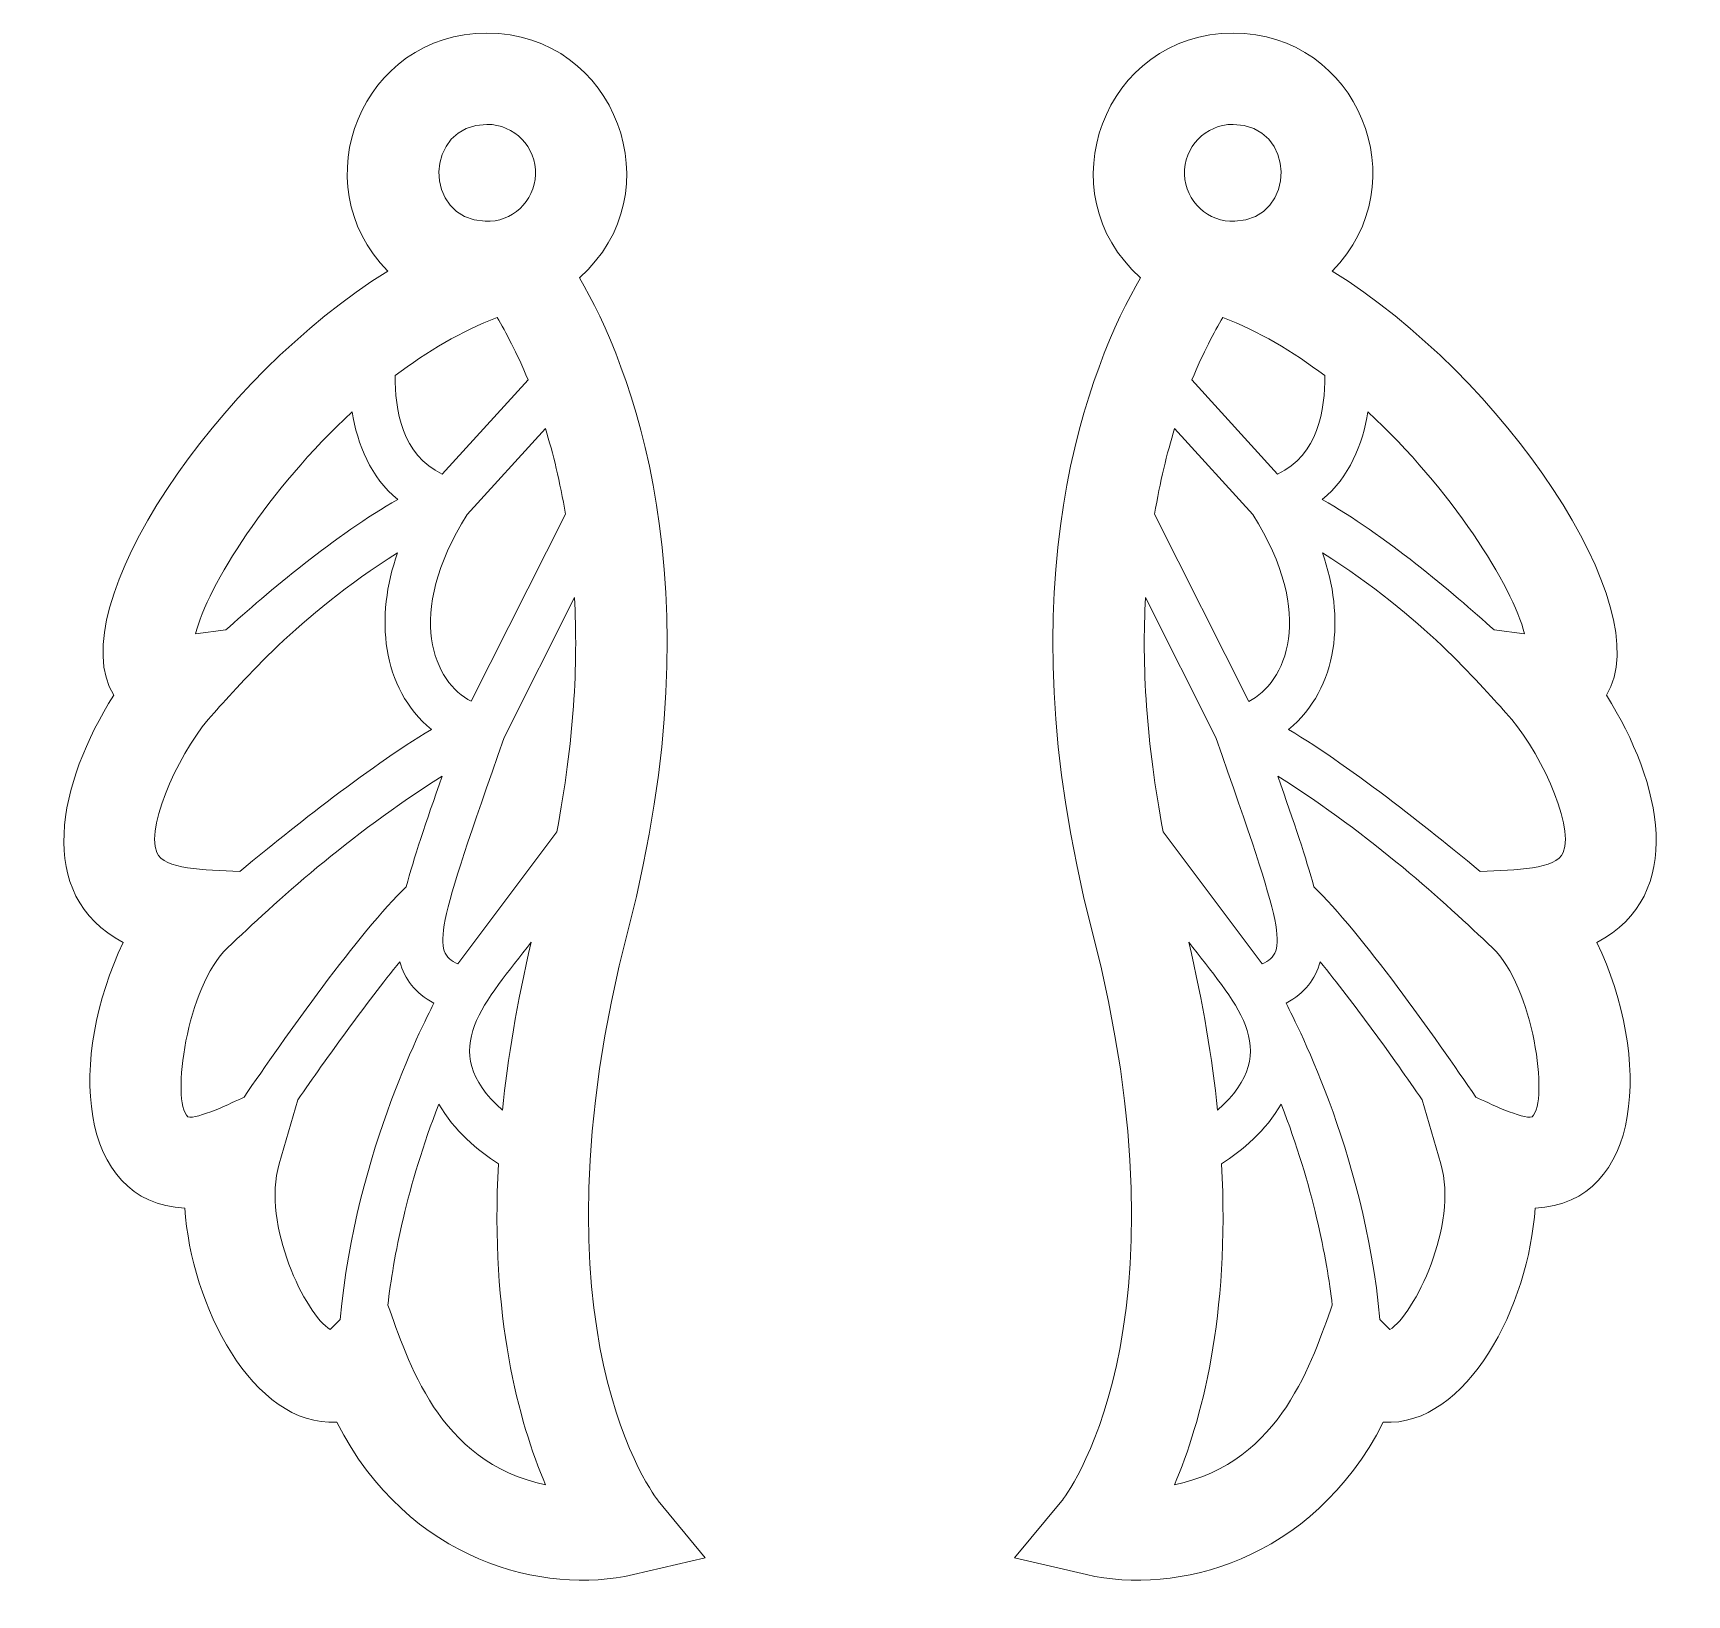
# Model space of a CAD drawing. Header units: inches. Extents: x 68 to 213, y 2 to 139.
import ezdxf

# ---------------------------------------------------------------- set-up
doc = ezdxf.new("R2010")
doc.units = ezdxf.units.IN
doc.header["$MEASUREMENT"] = 0
doc.layers.add('_U+0421_U+043B_U+043E_U+0439 1', color=7, linetype='Continuous')

msp = doc.modelspace()

# ---------------------------------------------------------------- linework, layer by layer
at = {"layer": '_U+0421_U+043B_U+043E_U+0439 1', "color": 1, "lineweight": 9, "true_color": 0xff0000}
for points, knots in [([(122.94, 9.96), (122.82, 10.11), (111.17, 24.75), (120.33, 60.12), (128.23, 90.61), (120.44, 109.58), (116.04, 117.18), (124.44, 124.59), (119.23, 138.62), (107.93, 138.62), (96.99, 138.62), (91.64, 125.43), (99.24, 117.76), (84.33, 108.55), (70.49, 88.27), (75.22, 80.57), (70.39, 72.94), (68.15, 63.05), (76.06, 58.91), (71.23, 48.85), (71.95, 36.06), (81.46, 35.62), (81.97, 27.18), (87.38, 16.44), (94.77, 16.84), (101.08, 4.51), (112.99, 1.7), (120.77, 3.48), (120.77, 3.48), (127.07, 4.96), (127.07, 4.96), (127.07, 4.96), (122.94, 9.96), (122.94, 9.96)], [0, 0, 0, 0, 1, 1, 1, 2, 2, 2, 3, 3, 3, 4, 4, 4, 5, 5, 5, 6, 6, 6, 7, 7, 7, 8, 8, 8, 9, 9, 9, 10, 10, 10, 11, 11, 11, 11]), ([(154.18, 4.96), (154.18, 4.96), (160.48, 3.48), (160.48, 3.48), (168.26, 1.7), (180.17, 4.51), (186.49, 16.84), (193.87, 16.44), (199.28, 27.17), (199.79, 35.62), (209.3, 36.05), (210.02, 48.85), (205.2, 58.91), (213.1, 63.05), (210.86, 72.94), (206.04, 80.57), (210.77, 88.27), (196.92, 108.55), (182.01, 117.76), (189.61, 125.43), (184.27, 138.62), (173.32, 138.62), (162.03, 138.62), (156.81, 124.59), (165.21, 117.18), (160.81, 109.58), (153.02, 90.61), (160.92, 60.11), (170.08, 24.75), (158.43, 10.1), (158.32, 9.96), (158.32, 9.96), (154.18, 4.96), (154.18, 4.96)], [0, 0, 0, 0, 1, 1, 1, 2, 2, 2, 3, 3, 3, 4, 4, 4, 5, 5, 5, 6, 6, 6, 7, 7, 7, 8, 8, 8, 9, 9, 9, 10, 10, 10, 11, 11, 11, 11]), ([(107.93, 130.62), (110.35, 130.62), (112.27, 128.62), (112.18, 126.22), (112.1, 123.86), (110.12, 122.03), (107.78, 122.12), (102.25, 122.32), (102.43, 130.62), (107.93, 130.62)], [0, 0, 0, 0, 1, 1, 1, 2, 2, 2, 3, 3, 3, 3]), ([(173.47, 122.12), (171.14, 122.03), (169.16, 123.86), (169.07, 126.22), (168.98, 128.62), (170.9, 130.62), (173.32, 130.62), (178.83, 130.62), (179, 122.32), (173.47, 122.12)], [0, 0, 0, 0, 1, 1, 1, 2, 2, 2, 3, 3, 3, 3]), ([(99.89, 108.59), (102.7, 110.72), (105.7, 112.51), (108.82, 113.69), (109.58, 112.43), (110.55, 110.61), (111.53, 108.23), (111.53, 108.23), (104.02, 99.96), (104.02, 99.96), (100.49, 101.6), (99.85, 105.64), (99.89, 108.59)], [0, 0, 0, 0, 1, 1, 1, 2, 2, 2, 3, 3, 3, 4, 4, 4, 4]), ([(177.23, 99.96), (177.23, 99.96), (169.72, 108.23), (169.72, 108.23), (170.7, 110.61), (171.67, 112.43), (172.43, 113.69), (175.55, 112.51), (178.55, 110.72), (181.36, 108.59), (181.4, 105.64), (180.76, 101.6), (177.23, 99.96)], [0, 0, 0, 0, 1, 1, 1, 2, 2, 2, 3, 3, 3, 4, 4, 4, 4]), ([(96.12, 105.42), (96.57, 102.55), (97.74, 99.69), (100.11, 97.73), (94.76, 94.72), (88.65, 89.54), (85.05, 86.3), (85.05, 86.3), (82.39, 85.97), (82.39, 85.97), (83.44, 90.13), (88.77, 98.64), (96.12, 105.42)], [0, 0, 0, 0, 1, 1, 1, 2, 2, 2, 3, 3, 3, 4, 4, 4, 4]), ([(198.87, 85.97), (198.87, 85.97), (196.2, 86.3), (196.2, 86.3), (192.6, 89.54), (186.5, 94.72), (181.14, 97.73), (183.51, 99.69), (184.69, 102.55), (185.13, 105.42), (192.48, 98.64), (197.81, 90.13), (198.87, 85.97)], [0, 0, 0, 0, 1, 1, 1, 2, 2, 2, 3, 3, 3, 4, 4, 4, 4]), ([(106.21, 96.42), (106.21, 96.42), (113.05, 103.96), (113.05, 103.96), (113.73, 101.77), (114.34, 99.27), (114.81, 96.46), (114.81, 96.46), (106.56, 80.04), (106.56, 80.04), (103.33, 81.64), (100.62, 87.59), (106.21, 96.42)], [0, 0, 0, 0, 1, 1, 1, 2, 2, 2, 3, 3, 3, 4, 4, 4, 4]), ([(174.7, 80.03), (174.7, 80.03), (166.45, 96.46), (166.45, 96.46), (166.91, 99.27), (167.53, 101.77), (168.2, 103.96), (168.2, 103.96), (175.05, 96.42), (175.05, 96.42), (180.63, 87.59), (177.92, 81.64), (174.7, 80.03)], [0, 0, 0, 0, 1, 1, 1, 2, 2, 2, 3, 3, 3, 4, 4, 4, 4]), ([(79, 66.79), (77.96, 69.4), (81.34, 76.18), (84.01, 79.04), (86.5, 81.73), (91.18, 87.37), (100.1, 93.07), (98.11, 87.47), (98.66, 81.2), (103.06, 77.57), (97.37, 74.18), (89.97, 68.2), (86.26, 65.11), (83.12, 65.31), (79.61, 65.26), (79, 66.79)], [0, 0, 0, 0, 1, 1, 1, 2, 2, 2, 3, 3, 3, 4, 4, 4, 5, 5, 5, 5]), ([(194.99, 65.11), (191.28, 68.2), (183.88, 74.18), (178.19, 77.57), (182.59, 81.2), (183.14, 87.47), (181.15, 93.07), (190.07, 87.37), (194.75, 81.73), (197.24, 79.04), (199.91, 76.18), (203.29, 69.4), (202.25, 66.79), (201.64, 65.26), (198.13, 65.31), (194.99, 65.11)], [0, 0, 0, 0, 1, 1, 1, 2, 2, 2, 3, 3, 3, 4, 4, 4, 5, 5, 5, 5]), ([(114.05, 68.61), (114.05, 68.61), (105.38, 57.02), (105.38, 57.02), (103.07, 58.07), (103.41, 59.76), (109.44, 76.86), (109.44, 76.86), (115.6, 89.13), (115.6, 89.13), (115.92, 83.27), (115.56, 76.43), (114.05, 68.61)], [0, 0, 0, 0, 1, 1, 1, 2, 2, 2, 3, 3, 3, 4, 4, 4, 4]), ([(165.65, 89.13), (165.65, 89.13), (171.81, 76.86), (171.81, 76.86), (177.84, 59.76), (178.18, 58.07), (175.88, 57.02), (175.88, 57.02), (167.2, 68.61), (167.2, 68.61), (165.69, 76.43), (165.33, 83.27), (165.65, 89.13)], [0, 0, 0, 0, 1, 1, 1, 2, 2, 2, 3, 3, 3, 4, 4, 4, 4]), ([(86.64, 45.33), (85.62, 44.87), (82.53, 43.36), (81.72, 43.62), (80.2, 44.99), (81.63, 55.05), (85.2, 58.44), (89.41, 62.44), (95.69, 68.24), (104, 73.47), (102.57, 69.38), (101.51, 66.26), (100.86, 63.79), (96.76, 59.85), (90.18, 50.52), (86.64, 45.33)], [0, 0, 0, 0, 1, 1, 1, 2, 2, 2, 3, 3, 3, 4, 4, 4, 5, 5, 5, 5]), ([(180.4, 63.79), (179.74, 66.26), (178.68, 69.38), (177.25, 73.47), (185.56, 68.24), (191.84, 62.44), (196.05, 58.44), (199.63, 55.05), (201.05, 44.99), (199.53, 43.62), (198.72, 43.36), (195.63, 44.87), (194.61, 45.33), (191.07, 50.52), (184.49, 59.85), (180.4, 63.79)], [0, 0, 0, 0, 1, 1, 1, 2, 2, 2, 3, 3, 3, 4, 4, 4, 5, 5, 5, 5]), ([(111.81, 58.94), (110.56, 53.6), (109.75, 48.7), (109.29, 44.21), (103.26, 49.49), (107.95, 53.79), (111.81, 58.94)], [0, 0, 0, 0, 1, 1, 1, 2, 2, 2, 2]), ([(171.96, 44.21), (171.5, 48.7), (170.69, 53.6), (169.44, 58.94), (173.3, 53.79), (177.99, 49.49), (171.96, 44.21)], [0, 0, 0, 0, 1, 1, 1, 2, 2, 2, 2]), ([(94.19, 24.96), (92.06, 26.29), (88.16, 34.11), (89.72, 39.5), (89.72, 39.5), (91.35, 45.1), (91.35, 45.1), (93.91, 48.8), (97.34, 53.59), (100.3, 57.21), (100.71, 55.68), (101.62, 54.46), (103.27, 53.59), (102.85, 52.59), (96.42, 40.83), (95.07, 25.85), (95.07, 25.85), (94.19, 24.96), (94.19, 24.96)], [0, 0, 0, 0, 1, 1, 1, 2, 2, 2, 3, 3, 3, 4, 4, 4, 5, 5, 5, 6, 6, 6, 6]), ([(186.19, 25.85), (184.84, 40.83), (178.4, 52.59), (177.98, 53.59), (179.63, 54.46), (180.54, 55.68), (180.95, 57.21), (183.91, 53.6), (187.35, 48.8), (189.9, 45.1), (189.9, 45.1), (191.53, 39.5), (191.53, 39.5), (193.09, 34.1), (189.19, 26.29), (187.06, 24.96), (187.06, 24.96), (186.19, 25.85), (186.19, 25.85)], [0, 0, 0, 0, 1, 1, 1, 2, 2, 2, 3, 3, 3, 4, 4, 4, 5, 5, 5, 6, 6, 6, 6]), ([(99.24, 27.11), (99.73, 31.23), (100.91, 37.51), (103.71, 44.74), (105.04, 42.41), (107.14, 40.66), (108.93, 39.5), (108.22, 26.08), (110.7, 16.9), (113.07, 11.36), (103.6, 13.32), (100.99, 22.4), (99.24, 27.11)], [0, 0, 0, 0, 1, 1, 1, 2, 2, 2, 3, 3, 3, 4, 4, 4, 4]), ([(168.18, 11.36), (170.55, 16.89), (173.03, 26.08), (172.32, 39.5), (174.11, 40.66), (176.21, 42.41), (177.54, 44.74), (180.34, 37.51), (181.52, 31.23), (182.02, 27.11), (180.26, 22.4), (177.65, 13.32), (168.18, 11.36)], [0, 0, 0, 0, 1, 1, 1, 2, 2, 2, 3, 3, 3, 4, 4, 4, 4])]:
    msp.add_open_spline(points, degree=3, knots=knots, dxfattribs=at)

doc.saveas('drawing.dxf')
